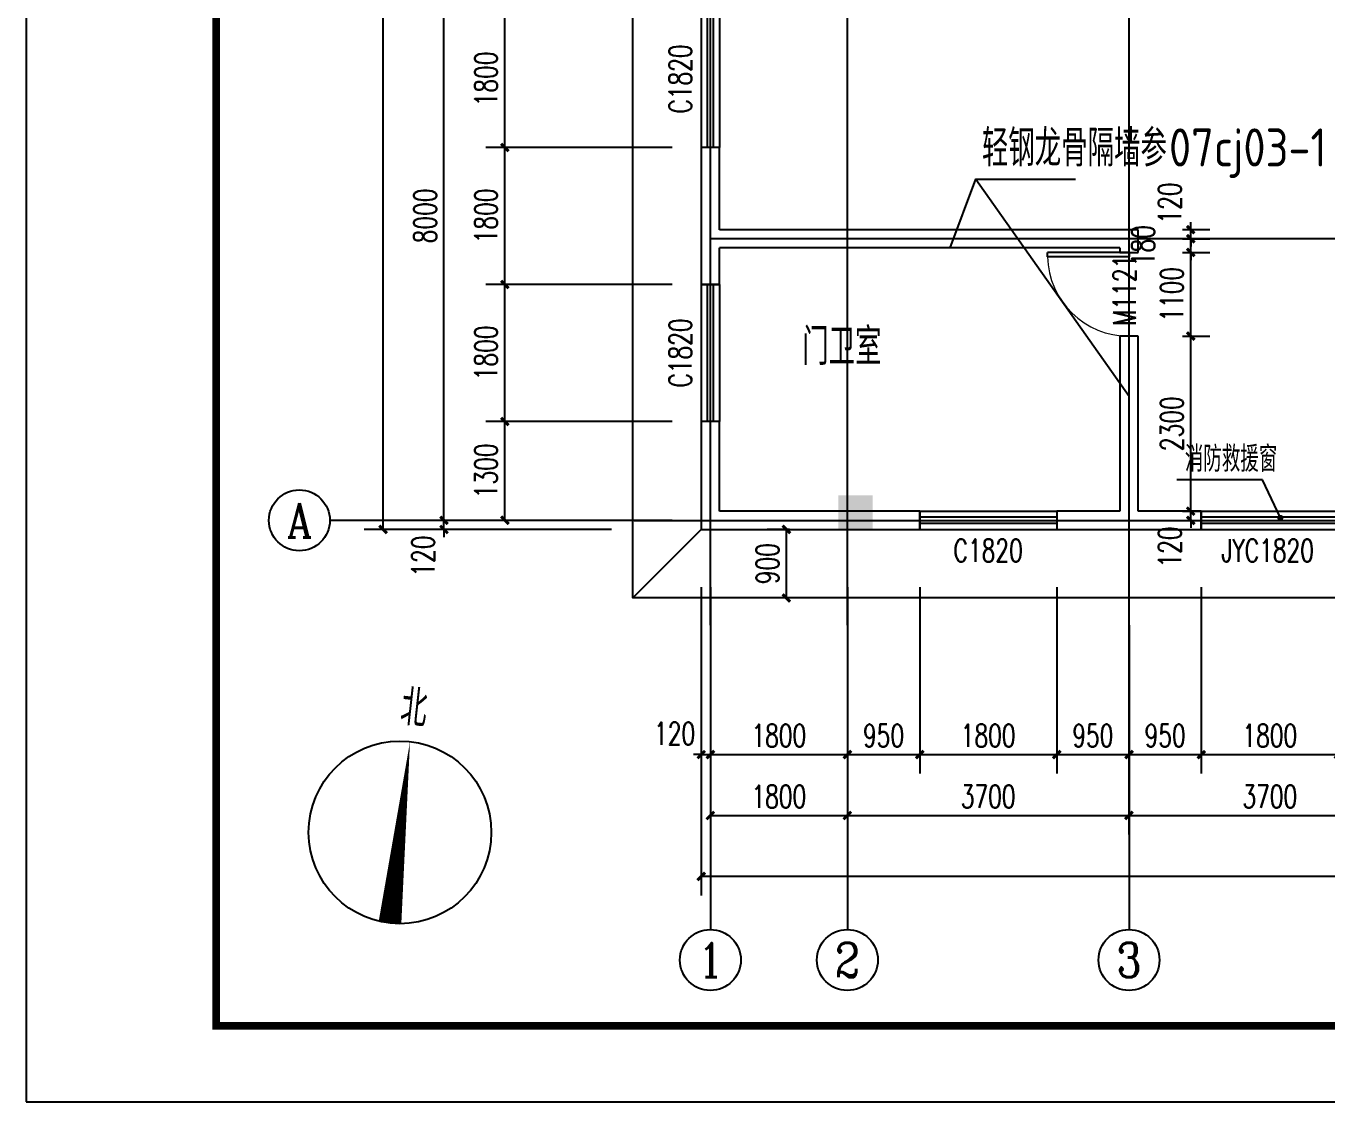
# Model space of a CAD drawing. Extents: x -522490 to 417652, y 450811 to 1108047.
# Drawn here: x 343352 to 360445, y 874390 to 888529 of the extents above; entities that cross this region are included whole.
import ezdxf
from ezdxf.enums import TextEntityAlignment as Align

# ---------------------------------------------------------------- set-up
doc = ezdxf.new("R2010")
doc.units = 0
doc.header["$LTSCALE"] = 1000
doc.header["$MEASUREMENT"] = 0
for name, color, linetype in [('AXIS', 3, 'Continuous'), ('AXIS_TEXT', 7, 'Continuous'), ('COLU_HATCH', 2, 'Continuous'), ('DIM_LEAD', 3, 'Continuous'), ('DIM_SYMB', 3, 'Continuous'), ('DOTE', 1, 'Continuous'), ('PUB_DIM', 3, 'Continuous'), ('PUB_TEXT', 7, 'Continuous'), ('PUB_TITLE', 4, 'Continuous'), ('WALL', 9, 'Continuous'), ('WINDOW', 4, 'Continuous'), ('WINDOW_TEXT', 7, 'Continuous')]:
    doc.layers.add(name, color=color, linetype=linetype)
doc.styles.add('_TCH_AXIS', font='COMPLEX', dxfattribs={"bigfont": 'GBCBIG'})
doc.styles.add('_TCH_DIM', font='SIMPLEX', dxfattribs={"bigfont": 'GBCBIG'})
doc.styles.add('_TCH_DIM_T3', font='SIMPLEX', dxfattribs={"width": 0.705882, "bigfont": 'GBCBIG'})
doc.styles.add('_TCH_WINDOW', font='SIMPLEX', dxfattribs={"bigfont": 'GBCBIG'})
doc.styles.add('COMPLEX', font='COMPLEX')
doc.styles.get("Standard").update_dxf_attribs({"font": 'gbenor.shx', "bigfont": 'gbcbig.shx'})
doc.dimstyles.new('_TCH_ARCH&&100', dxfattribs={"dimtxt": 297.5, "dimasz": 100, "dimexe": 250, "dimexo": 300, "dimgap": 100, "dimtad": 1, "dimdec": 0, "dimzin": 0, "dimdsep": 46, "dimtxsty": '_TCH_DIM_T3', "dimblk": 'ARCHTICK', "dimcen": 0.09, "dimclrt": 7, "dimazin": 2, "dimtfac": 1, "dimtdec": 0, "dimtix": 1, "dimtmove": 2, "dimatfit": 3, "dimfxl": 0, "dimtolj": 1, "dimtzin": 0, "dimarcsym": 0})

# ---------------------------------------------------------------- blocks, each defined once
blk = doc.blocks.new('zhu11')
at = {"layer": 'COLU_HATCH'}
blk.add_hatch(color=256, dxfattribs=at).paths.add_polyline_path([(232151, 788918), (232151, 789368), (231701, 789368), (231701, 788918)])
blk = doc.blocks.new('_ArchTick')
at = {"color": 0, "linetype": 'ByBlock', "const_width": 0.4}
blk.add_lwpolyline([(-0.5, -0.5), (0.5, 0.5)], dxfattribs=at)
blk = doc.blocks.new('*D654')
at = {"layer": 'Defpoints', "color": 0}
for p in [(358246, 882153), (358246, 882033), (358655, 882153)]:
    blk.add_point(p, dxfattribs=at)
at = {"layer": 'PUB_DIM', "color": 0, "lineweight": -2}
for p, q in [((358655, 882153), (358655, 882253)), ((358546, 882153), (358905, 882153)), ((358546, 882033), (358905, 882033)), ((358655, 882033), (358655, 882153)), ((358655, 882033), (358655, 881933))]:
    blk.add_line(p, q, dxfattribs=at)
at = {"layer": 'PUB_DIM', "color": 0, "lineweight": -2, "xscale": 100, "yscale": 100, "zscale": 100}
for p, rotation in [((358655, 882153), 270), ((358655, 882033), 90)]:
    blk.add_blockref('_ArchTick', p, dxfattribs=dict(at, rotation=rotation))
at = {"layer": 'PUB_DIM', "color": 7, "insert": (358380, 881683), "char_height": 297.5, "attachment_point": 5, "rotation": 90, "style": '_TCH_DIM_T3'}
blk.add_mtext('\\A1;120', dxfattribs=at)
blk = doc.blocks.new('*D655')
at = {"layer": 'Defpoints', "color": 0}
for p in [(358246, 884453), (358655, 884453), (358246, 882153)]:
    blk.add_point(p, dxfattribs=at)
at = {"layer": 'PUB_DIM', "color": 0, "lineweight": -2}
for p, q in [((358546, 884453), (358905, 884453)), ((358655, 882153), (358655, 884453)), ((358546, 882153), (358905, 882153))]:
    blk.add_line(p, q, dxfattribs=at)
at = {"layer": 'PUB_DIM', "color": 0, "lineweight": -2, "xscale": 100, "yscale": 100, "zscale": 100}
for p, rotation in [((358655, 884453), 90), ((358655, 882153), 270)]:
    blk.add_blockref('_ArchTick', p, dxfattribs=dict(at, rotation=rotation))
at = {"layer": 'PUB_DIM', "color": 7, "insert": (358406, 883303), "char_height": 297.5, "attachment_point": 5, "rotation": 90, "style": '_TCH_DIM_T3'}
blk.add_mtext('\\A1;2300', dxfattribs=at)
blk = doc.blocks.new('*D656')
at = {"layer": 'Defpoints', "color": 0}
for p in [(358246, 885553), (358655, 885553), (358246, 884453)]:
    blk.add_point(p, dxfattribs=at)
at = {"layer": 'PUB_DIM', "color": 0, "lineweight": -2}
for p, q in [((358546, 885553), (358905, 885553)), ((358655, 884453), (358655, 885553)), ((358546, 884453), (358905, 884453))]:
    blk.add_line(p, q, dxfattribs=at)
at = {"layer": 'PUB_DIM', "color": 0, "lineweight": -2, "xscale": 100, "yscale": 100, "zscale": 100}
for p, rotation in [((358655, 885553), 90), ((358655, 884453), 270)]:
    blk.add_blockref('_ArchTick', p, dxfattribs=dict(at, rotation=rotation))
at = {"layer": 'PUB_DIM', "color": 7, "insert": (358406, 885003), "char_height": 297.5, "attachment_point": 5, "rotation": 90, "style": '_TCH_DIM_T3'}
blk.add_mtext('\\A1;1100', dxfattribs=at)
blk = doc.blocks.new('*D657')
at = {"layer": 'Defpoints', "color": 0}
for p in [(358246, 885733), (358655, 885733), (358246, 885553)]:
    blk.add_point(p, dxfattribs=at)
at = {"layer": 'PUB_DIM', "color": 0, "lineweight": -2}
for p, q in [((358655, 885733), (358655, 885833)), ((358546, 885733), (358905, 885733)), ((358655, 885553), (358655, 885733)), ((358546, 885553), (358905, 885553)), ((358655, 885553), (358655, 885453))]:
    blk.add_line(p, q, dxfattribs=at)
at = {"layer": 'PUB_DIM', "color": 0, "lineweight": -2, "xscale": 100, "yscale": 100, "zscale": 100}
for p, rotation in [((358655, 885733), 270), ((358655, 885553), 90)]:
    blk.add_blockref('_ArchTick', p, dxfattribs=dict(at, rotation=rotation))
at = {"layer": 'PUB_DIM', "color": 7, "insert": (358030, 885643), "char_height": 297.5, "attachment_point": 5, "rotation": 90, "style": '_TCH_DIM_T3'}
blk.add_mtext('\\A1;180', dxfattribs=at)
blk = doc.blocks.new('*D658')
at = {"layer": 'Defpoints', "color": 0}
for p in [(358246, 885853), (358655, 885853), (358246, 885733)]:
    blk.add_point(p, dxfattribs=at)
at = {"layer": 'PUB_DIM', "color": 0, "lineweight": -2}
for p, q in [((358655, 885853), (358655, 885953)), ((358546, 885853), (358905, 885853)), ((358655, 885733), (358655, 885853)), ((358546, 885733), (358905, 885733)), ((358655, 885733), (358655, 885633))]:
    blk.add_line(p, q, dxfattribs=at)
at = {"layer": 'PUB_DIM', "color": 0, "lineweight": -2, "xscale": 100, "yscale": 100, "zscale": 100}
for p, rotation in [((358655, 885853), 270), ((358655, 885733), 90)]:
    blk.add_blockref('_ArchTick', p, dxfattribs=dict(at, rotation=rotation))
at = {"layer": 'PUB_DIM', "color": 7, "insert": (358380, 886203), "char_height": 297.5, "attachment_point": 5, "rotation": 90, "style": '_TCH_DIM_T3'}
blk.add_mtext('\\A1;120', dxfattribs=at)
blk = doc.blocks.new('*D659')
at = {"layer": 'AXIS', "color": 0, "lineweight": -2}
for p, q in [((352224, 881155), (352224, 878705)), ((352344, 881155), (352344, 878705)), ((352224, 878955), (352124, 878955)), ((352224, 878955), (352344, 878955)), ((352344, 878955), (352444, 878955))]:
    blk.add_line(p, q, dxfattribs=at)
at = {"layer": 'Defpoints', "color": 0}
for p in [(352224, 881455), (352344, 881455), (352344, 878955)]:
    blk.add_point(p, dxfattribs=at)
at = {"layer": 'AXIS', "color": 0, "lineweight": -2, "xscale": 100, "yscale": 100, "zscale": 100}
blk.add_blockref('_ArchTick', (352224, 878955), dxfattribs=at)
at = {"layer": 'AXIS', "color": 0, "lineweight": -2, "xscale": 100, "yscale": 100, "zscale": 100, "rotation": 180}
blk.add_blockref('_ArchTick', (352344, 878955), dxfattribs=at)
at = {"layer": 'AXIS', "color": 7, "insert": (351874, 879230), "char_height": 297.5, "attachment_point": 5, "style": '_TCH_DIM_T3'}
blk.add_mtext('\\A1;120', dxfattribs=at)
blk = doc.blocks.new('*D660')
at = {"layer": 'AXIS', "color": 0, "lineweight": -2}
for p, q in [((352344, 881155), (352344, 878705)), ((354144, 881155), (354144, 878705)), ((352344, 878955), (354144, 878955))]:
    blk.add_line(p, q, dxfattribs=at)
at = {"layer": 'Defpoints', "color": 0}
for p in [(352344, 881455), (354144, 881455), (354144, 878955)]:
    blk.add_point(p, dxfattribs=at)
at = {"layer": 'AXIS', "color": 0, "lineweight": -2, "xscale": 100, "yscale": 100, "zscale": 100, "rotation": 180}
blk.add_blockref('_ArchTick', (352344, 878955), dxfattribs=at)
at = {"layer": 'AXIS', "color": 0, "lineweight": -2, "xscale": 100, "yscale": 100, "zscale": 100}
blk.add_blockref('_ArchTick', (354144, 878955), dxfattribs=at)
at = {"layer": 'AXIS', "color": 7, "insert": (353244, 879204), "char_height": 297.5, "attachment_point": 5, "style": '_TCH_DIM_T3'}
blk.add_mtext('\\A1;1800', dxfattribs=at)
blk = doc.blocks.new('*D661')
at = {"layer": 'AXIS', "color": 0, "lineweight": -2}
for p, q in [((354144, 881155), (354144, 878705)), ((355094, 881155), (355094, 878705)), ((354144, 878955), (355094, 878955))]:
    blk.add_line(p, q, dxfattribs=at)
at = {"layer": 'Defpoints', "color": 0}
for p in [(354144, 881455), (355094, 881455), (355094, 878955)]:
    blk.add_point(p, dxfattribs=at)
at = {"layer": 'AXIS', "color": 0, "lineweight": -2, "xscale": 100, "yscale": 100, "zscale": 100, "rotation": 180}
blk.add_blockref('_ArchTick', (354144, 878955), dxfattribs=at)
at = {"layer": 'AXIS', "color": 0, "lineweight": -2, "xscale": 100, "yscale": 100, "zscale": 100}
blk.add_blockref('_ArchTick', (355094, 878955), dxfattribs=at)
at = {"layer": 'AXIS', "color": 7, "insert": (354619, 879204), "char_height": 297.5, "attachment_point": 5, "style": '_TCH_DIM_T3'}
blk.add_mtext('\\A1;950', dxfattribs=at)
blk = doc.blocks.new('*D662')
at = {"layer": 'AXIS', "color": 0, "lineweight": -2}
for p, q in [((355094, 881155), (355094, 878705)), ((356894, 881155), (356894, 878705)), ((355094, 878955), (356894, 878955))]:
    blk.add_line(p, q, dxfattribs=at)
at = {"layer": 'Defpoints', "color": 0}
for p in [(355094, 881455), (356894, 881455), (356894, 878955)]:
    blk.add_point(p, dxfattribs=at)
at = {"layer": 'AXIS', "color": 0, "lineweight": -2, "xscale": 100, "yscale": 100, "zscale": 100, "rotation": 180}
blk.add_blockref('_ArchTick', (355094, 878955), dxfattribs=at)
at = {"layer": 'AXIS', "color": 0, "lineweight": -2, "xscale": 100, "yscale": 100, "zscale": 100}
blk.add_blockref('_ArchTick', (356894, 878955), dxfattribs=at)
at = {"layer": 'AXIS', "color": 7, "insert": (355994, 879204), "char_height": 297.5, "attachment_point": 5, "style": '_TCH_DIM_T3'}
blk.add_mtext('\\A1;1800', dxfattribs=at)
blk = doc.blocks.new('*D663')
at = {"layer": 'AXIS', "color": 0, "lineweight": -2}
for p, q in [((356894, 881155), (356894, 878705)), ((357844, 881155), (357844, 878705)), ((356894, 878955), (357844, 878955))]:
    blk.add_line(p, q, dxfattribs=at)
at = {"layer": 'Defpoints', "color": 0}
for p in [(356894, 881455), (357844, 881455), (357844, 878955)]:
    blk.add_point(p, dxfattribs=at)
at = {"layer": 'AXIS', "color": 0, "lineweight": -2, "xscale": 100, "yscale": 100, "zscale": 100, "rotation": 180}
blk.add_blockref('_ArchTick', (356894, 878955), dxfattribs=at)
at = {"layer": 'AXIS', "color": 0, "lineweight": -2, "xscale": 100, "yscale": 100, "zscale": 100}
blk.add_blockref('_ArchTick', (357844, 878955), dxfattribs=at)
at = {"layer": 'AXIS', "color": 7, "insert": (357369, 879204), "char_height": 297.5, "attachment_point": 5, "style": '_TCH_DIM_T3'}
blk.add_mtext('\\A1;950', dxfattribs=at)
blk = doc.blocks.new('*D664')
at = {"layer": 'AXIS', "color": 0, "lineweight": -2}
for p, q in [((357844, 881155), (357844, 878705)), ((358794, 881155), (358794, 878705)), ((357844, 878955), (358794, 878955))]:
    blk.add_line(p, q, dxfattribs=at)
at = {"layer": 'Defpoints', "color": 0}
for p in [(357844, 881455), (358794, 881455), (358794, 878955)]:
    blk.add_point(p, dxfattribs=at)
at = {"layer": 'AXIS', "color": 0, "lineweight": -2, "xscale": 100, "yscale": 100, "zscale": 100, "rotation": 180}
blk.add_blockref('_ArchTick', (357844, 878955), dxfattribs=at)
at = {"layer": 'AXIS', "color": 0, "lineweight": -2, "xscale": 100, "yscale": 100, "zscale": 100}
blk.add_blockref('_ArchTick', (358794, 878955), dxfattribs=at)
at = {"layer": 'AXIS', "color": 7, "insert": (358319, 879204), "char_height": 297.5, "attachment_point": 5, "style": '_TCH_DIM_T3'}
blk.add_mtext('\\A1;950', dxfattribs=at)
blk = doc.blocks.new('*D665')
at = {"layer": 'AXIS', "color": 0, "lineweight": -2}
for p, q in [((358794, 881155), (358794, 878705)), ((360594, 881155), (360594, 878705)), ((358794, 878955), (360594, 878955))]:
    blk.add_line(p, q, dxfattribs=at)
at = {"layer": 'Defpoints', "color": 0}
for p in [(358794, 881455), (360594, 881455), (360594, 878955)]:
    blk.add_point(p, dxfattribs=at)
at = {"layer": 'AXIS', "color": 0, "lineweight": -2, "xscale": 100, "yscale": 100, "zscale": 100, "rotation": 180}
blk.add_blockref('_ArchTick', (358794, 878955), dxfattribs=at)
at = {"layer": 'AXIS', "color": 0, "lineweight": -2, "xscale": 100, "yscale": 100, "zscale": 100}
blk.add_blockref('_ArchTick', (360594, 878955), dxfattribs=at)
at = {"layer": 'AXIS', "color": 7, "insert": (359694, 879204), "char_height": 297.5, "attachment_point": 5, "style": '_TCH_DIM_T3'}
blk.add_mtext('\\A1;1800', dxfattribs=at)
blk = doc.blocks.new('*D708')
at = {"layer": 'AXIS', "color": 0, "lineweight": -2}
for p, q in [((351844, 883333), (349394, 883333)), ((349644, 882033), (349644, 883333)), ((351844, 882033), (349394, 882033))]:
    blk.add_line(p, q, dxfattribs=at)
at = {"layer": 'Defpoints', "color": 0}
for p in [(349644, 883333), (352144, 883333), (352144, 882033)]:
    blk.add_point(p, dxfattribs=at)
at = {"layer": 'AXIS', "color": 0, "lineweight": -2, "xscale": 100, "yscale": 100, "zscale": 100}
for p, rotation in [((349644, 883333), 90), ((349644, 882033), 270)]:
    blk.add_blockref('_ArchTick', p, dxfattribs=dict(at, rotation=rotation))
at = {"layer": 'AXIS', "color": 7, "insert": (349396, 882683), "char_height": 297.5, "attachment_point": 5, "rotation": 90, "style": '_TCH_DIM_T3'}
blk.add_mtext('\\A1;1300', dxfattribs=at)
blk = doc.blocks.new('*D709')
at = {"layer": 'AXIS', "color": 0, "lineweight": -2}
for p, q in [((351844, 885133), (349394, 885133)), ((349644, 883333), (349644, 885133)), ((351844, 883333), (349394, 883333))]:
    blk.add_line(p, q, dxfattribs=at)
at = {"layer": 'Defpoints', "color": 0}
for p in [(349644, 885133), (352144, 885133), (352144, 883333)]:
    blk.add_point(p, dxfattribs=at)
at = {"layer": 'AXIS', "color": 0, "lineweight": -2, "xscale": 100, "yscale": 100, "zscale": 100}
for p, rotation in [((349644, 885133), 90), ((349644, 883333), 270)]:
    blk.add_blockref('_ArchTick', p, dxfattribs=dict(at, rotation=rotation))
at = {"layer": 'AXIS', "color": 7, "insert": (349396, 884233), "char_height": 297.5, "attachment_point": 5, "rotation": 90, "style": '_TCH_DIM_T3'}
blk.add_mtext('\\A1;1800', dxfattribs=at)
blk = doc.blocks.new('*D710')
at = {"layer": 'AXIS', "color": 0, "lineweight": -2}
for p, q in [((351844, 886933), (349394, 886933)), ((349644, 885133), (349644, 886933)), ((351844, 885133), (349394, 885133))]:
    blk.add_line(p, q, dxfattribs=at)
at = {"layer": 'Defpoints', "color": 0}
for p in [(349644, 886933), (352144, 886933), (352144, 885133)]:
    blk.add_point(p, dxfattribs=at)
at = {"layer": 'AXIS', "color": 0, "lineweight": -2, "xscale": 100, "yscale": 100, "zscale": 100}
for p, rotation in [((349644, 886933), 90), ((349644, 885133), 270)]:
    blk.add_blockref('_ArchTick', p, dxfattribs=dict(at, rotation=rotation))
at = {"layer": 'AXIS', "color": 7, "insert": (349396, 886033), "char_height": 297.5, "attachment_point": 5, "rotation": 90, "style": '_TCH_DIM_T3'}
blk.add_mtext('\\A1;1800', dxfattribs=at)
blk = doc.blocks.new('*D711')
at = {"layer": 'AXIS', "color": 0, "lineweight": -2}
for p, q in [((351844, 888733), (349394, 888733)), ((349644, 886933), (349644, 888733)), ((351844, 886933), (349394, 886933))]:
    blk.add_line(p, q, dxfattribs=at)
at = {"layer": 'Defpoints', "color": 0}
for p in [(349644, 888733), (352144, 888733), (352144, 886933)]:
    blk.add_point(p, dxfattribs=at)
at = {"layer": 'AXIS', "color": 0, "lineweight": -2, "xscale": 100, "yscale": 100, "zscale": 100}
for p, rotation in [((349644, 888733), 90), ((349644, 886933), 270)]:
    blk.add_blockref('_ArchTick', p, dxfattribs=dict(at, rotation=rotation))
at = {"layer": 'AXIS', "color": 7, "insert": (349396, 887833), "char_height": 297.5, "attachment_point": 5, "rotation": 90, "style": '_TCH_DIM_T3'}
blk.add_mtext('\\A1;1800', dxfattribs=at)
blk = doc.blocks.new('*D727')
at = {"layer": 'Defpoints', "color": 0}
for p in [(353342, 881913), (353684, 881913), (353684, 881013)]:
    blk.add_point(p, dxfattribs=at)
at = {"layer": 'PUB_DIM', "color": 0, "lineweight": -2}
for p, q in [((353384, 881913), (353092, 881913)), ((353342, 881013), (353342, 881913)), ((353384, 881013), (353092, 881013))]:
    blk.add_line(p, q, dxfattribs=at)
at = {"layer": 'PUB_DIM', "color": 0, "lineweight": -2, "xscale": 100, "yscale": 100, "zscale": 100}
for p, rotation in [((353342, 881913), 90), ((353342, 881013), 270)]:
    blk.add_blockref('_ArchTick', p, dxfattribs=dict(at, rotation=rotation))
at = {"layer": 'PUB_DIM', "color": 7, "insert": (353094, 881463), "char_height": 297.5, "attachment_point": 5, "rotation": 90, "style": '_TCH_DIM_T3'}
blk.add_mtext('\\A1;900', dxfattribs=at)
blk = doc.blocks.new('*D890')
at = {"layer": 'AXIS', "color": 0, "lineweight": -2}
for p, q in [((351044, 882033), (348594, 882033)), ((348844, 882033), (348844, 882133)), ((348844, 881913), (348844, 882033)), ((351044, 881913), (348594, 881913)), ((348844, 881913), (348844, 881813))]:
    blk.add_line(p, q, dxfattribs=at)
at = {"layer": 'Defpoints', "color": 0}
for p in [(348844, 882033), (351344, 882033), (351344, 881913)]:
    blk.add_point(p, dxfattribs=at)
at = {"layer": 'AXIS', "color": 0, "lineweight": -2, "xscale": 100, "yscale": 100, "zscale": 100}
for p, rotation in [((348844, 882033), 270), ((348844, 881913), 90)]:
    blk.add_blockref('_ArchTick', p, dxfattribs=dict(at, rotation=rotation))
at = {"layer": 'AXIS', "color": 7, "insert": (348569, 881563), "char_height": 297.5, "attachment_point": 5, "rotation": 90, "style": '_TCH_DIM_T3'}
blk.add_mtext('\\A1;120', dxfattribs=at)
blk = doc.blocks.new('*D891')
at = {"layer": 'AXIS', "color": 0, "lineweight": -2}
for p, q in [((351044, 890033), (348594, 890033)), ((348844, 882033), (348844, 890033)), ((351044, 882033), (348594, 882033))]:
    blk.add_line(p, q, dxfattribs=at)
at = {"layer": 'Defpoints', "color": 0}
for p in [(348844, 890033), (351344, 890033), (351344, 882033)]:
    blk.add_point(p, dxfattribs=at)
at = {"layer": 'AXIS', "color": 0, "lineweight": -2, "xscale": 100, "yscale": 100, "zscale": 100}
for p, rotation in [((348844, 890033), 90), ((348844, 882033), 270)]:
    blk.add_blockref('_ArchTick', p, dxfattribs=dict(at, rotation=rotation))
at = {"layer": 'AXIS', "color": 7, "insert": (348596, 886033), "char_height": 297.5, "attachment_point": 5, "rotation": 90, "style": '_TCH_DIM_T3'}
blk.add_mtext('\\A1;8000', dxfattribs=at)
blk = doc.blocks.new('*D896')
at = {"layer": 'AXIS', "color": 0, "lineweight": -2}
for p, q in [((351044, 909153), (347794, 909153)), ((348044, 881913), (348044, 909153)), ((351044, 881913), (347794, 881913))]:
    blk.add_line(p, q, dxfattribs=at)
at = {"layer": 'Defpoints', "color": 0}
for p in [(348044, 909153), (351344, 909153), (351344, 881913)]:
    blk.add_point(p, dxfattribs=at)
at = {"layer": 'AXIS', "color": 0, "lineweight": -2, "xscale": 100, "yscale": 100, "zscale": 100}
for p, rotation in [((348044, 909153), 90), ((348044, 881913), 270)]:
    blk.add_blockref('_ArchTick', p, dxfattribs=dict(at, rotation=rotation))
at = {"layer": 'AXIS', "color": 7, "insert": (347796, 895533), "char_height": 297.5, "attachment_point": 5, "rotation": 90, "style": '_TCH_DIM_T3'}
blk.add_mtext('\\A1;27240', dxfattribs=at)
blk = doc.blocks.new('*D911')
at = {"layer": 'AXIS', "color": 0, "lineweight": -2}
for p, q in [((352344, 880355), (352344, 877905)), ((354144, 880355), (354144, 877905)), ((352344, 878155), (354144, 878155))]:
    blk.add_line(p, q, dxfattribs=at)
at = {"layer": 'Defpoints', "color": 0}
for p in [(352344, 880655), (354144, 880655), (354144, 878155)]:
    blk.add_point(p, dxfattribs=at)
at = {"layer": 'AXIS', "color": 0, "lineweight": -2, "xscale": 100, "yscale": 100, "zscale": 100, "rotation": 180}
blk.add_blockref('_ArchTick', (352344, 878155), dxfattribs=at)
at = {"layer": 'AXIS', "color": 0, "lineweight": -2, "xscale": 100, "yscale": 100, "zscale": 100}
blk.add_blockref('_ArchTick', (354144, 878155), dxfattribs=at)
at = {"layer": 'AXIS', "color": 7, "insert": (353244, 878404), "char_height": 297.5, "attachment_point": 5, "style": '_TCH_DIM_T3'}
blk.add_mtext('\\A1;1800', dxfattribs=at)
blk = doc.blocks.new('*D912')
at = {"layer": 'AXIS', "color": 0, "lineweight": -2}
for p, q in [((354144, 880355), (354144, 877905)), ((357844, 880355), (357844, 877905)), ((354144, 878155), (357844, 878155))]:
    blk.add_line(p, q, dxfattribs=at)
at = {"layer": 'Defpoints', "color": 0}
for p in [(354144, 880655), (357844, 880655), (357844, 878155)]:
    blk.add_point(p, dxfattribs=at)
at = {"layer": 'AXIS', "color": 0, "lineweight": -2, "xscale": 100, "yscale": 100, "zscale": 100, "rotation": 180}
blk.add_blockref('_ArchTick', (354144, 878155), dxfattribs=at)
at = {"layer": 'AXIS', "color": 0, "lineweight": -2, "xscale": 100, "yscale": 100, "zscale": 100}
blk.add_blockref('_ArchTick', (357844, 878155), dxfattribs=at)
at = {"layer": 'AXIS', "color": 7, "insert": (355994, 878404), "char_height": 297.5, "attachment_point": 5, "style": '_TCH_DIM_T3'}
blk.add_mtext('\\A1;3700', dxfattribs=at)
blk = doc.blocks.new('*D913')
at = {"layer": 'AXIS', "color": 0, "lineweight": -2}
for p, q in [((357844, 880355), (357844, 877905)), ((361544, 880355), (361544, 877905)), ((357844, 878155), (361544, 878155))]:
    blk.add_line(p, q, dxfattribs=at)
at = {"layer": 'Defpoints', "color": 0}
for p in [(357844, 880655), (361544, 880655), (361544, 878155)]:
    blk.add_point(p, dxfattribs=at)
at = {"layer": 'AXIS', "color": 0, "lineweight": -2, "xscale": 100, "yscale": 100, "zscale": 100, "rotation": 180}
blk.add_blockref('_ArchTick', (357844, 878155), dxfattribs=at)
at = {"layer": 'AXIS', "color": 0, "lineweight": -2, "xscale": 100, "yscale": 100, "zscale": 100}
blk.add_blockref('_ArchTick', (361544, 878155), dxfattribs=at)
at = {"layer": 'AXIS', "color": 7, "insert": (359694, 878404), "char_height": 297.5, "attachment_point": 5, "style": '_TCH_DIM_T3'}
blk.add_mtext('\\A1;3700', dxfattribs=at)
blk = doc.blocks.new('*D923')
at = {"layer": 'AXIS', "color": 0, "lineweight": -2}
for p, q in [((352224, 880355), (352224, 877105)), ((389464, 880355), (389464, 877105)), ((352224, 877355), (389464, 877355))]:
    blk.add_line(p, q, dxfattribs=at)
at = {"layer": 'Defpoints', "color": 0}
for p in [(352224, 880655), (389464, 880655), (389464, 877355)]:
    blk.add_point(p, dxfattribs=at)
at = {"layer": 'AXIS', "color": 0, "lineweight": -2, "xscale": 100, "yscale": 100, "zscale": 100, "rotation": 180}
blk.add_blockref('_ArchTick', (352224, 877355), dxfattribs=at)
at = {"layer": 'AXIS', "color": 0, "lineweight": -2, "xscale": 100, "yscale": 100, "zscale": 100}
blk.add_blockref('_ArchTick', (389464, 877355), dxfattribs=at)
at = {"layer": 'AXIS', "color": 7, "insert": (370844, 877604), "char_height": 297.5, "attachment_point": 5, "style": '_TCH_DIM_T3'}
blk.add_mtext('\\A1;37240', dxfattribs=at)
blk = doc.blocks.new('$TCHSYS$WIN2D')
for p, q in [((-0.5, 0.5), (0.5, 0.5)), ((-0.5, 0.5), (-0.5, -0.5)), ((0.5, 0.5), (0.5, -0.5)), ((0.5, 0.1667), (-0.5, 0.1667)), ((0.5, -0.1667), (-0.5, -0.1667)), ((-0.5, -0.5), (0.5, -0.5))]:
    blk.add_line(p, q)
blk = doc.blocks.new('_AXISO')
blk.add_circle((0, 0), 0.5)
at = {"layer": 'AXIS_TEXT', "style": 'COMPLEX', "width": 1.041667}
blk.add_attdef('A', text='', height=0.56, dxfattribs=at).set_placement((-0.25, -0.28), (0.25, -0.28), align=Align.FIT)
blk = doc.blocks.new('$DorLib2D$00000001')
for p, q in [((0.45, 0.975), (0.5, 0.975)), ((0.45, 0), (0.45, 0.975)), ((0.5, 0), (0.5, 0.975)), ((0.5, 0), (0.45, 0))]:
    blk.add_line(p, q)
at = {"lineweight": 13}
blk.add_arc((0.475, 0), 0.975, 91.4693, 180, dxfattribs=at)

msp = doc.modelspace()

# ---------------------------------------------------------------- linework, layer by layer
msp.add_line((355832.8, 886517.8), (357844.3, 883666.1))
at = {"color": 2}
msp.add_line((351324.3, 881012.7), (352224.3, 881912.7), dxfattribs=at)
msp.add_lwpolyline([(368944.3, 881012.7), (351324.3, 881012.7), (351324.3, 910052.7), (352344.3, 910052.7)], dxfattribs=at)
msp.add_lwpolyline([(355493.1, 885612.7), (355832.8, 886517.8), (357139.3, 886517.8)])
at = {"layer": 'AXIS'}
for p, q in [((351344.3, 882032.7), (347344.3, 882032.7)), ((352344.3, 880655.3), (352344.3, 876655.3)), ((354144.3, 880655.3), (354144.3, 876655.3)), ((357844.3, 880655.3), (357844.3, 876655.3))]:
    msp.add_line(p, q, dxfattribs=at)
at = {"layer": 'DIM_LEAD'}
for p, q in [((359599.8, 882566.2), (358472.3, 882566.2)), ((359832.5, 882065.2), (359599.8, 882566.2))]:
    msp.add_line(p, q, dxfattribs=at)
at = {"layer": 'DIM_LEAD', "const_width": 40}
msp.add_lwpolyline([(359840.9, 882047, 1), (359824.1, 882083.3, 1)], format="xyb", close=True, dxfattribs=at)
at = {"layer": 'DIM_SYMB'}
msp.add_lwpolyline([(348133.9, 876740, 300, 0, 0), (348397.7, 879125.4, 0, 0, 0)], format="xyseb", dxfattribs=at)
msp.add_circle((348265.8, 877932.7), 1200, dxfattribs=at)
at = {"layer": 'DOTE'}
for p, q in [((352344.3, 880655.3), (352344.3, 910032.7)), ((354144.3, 880655.3), (354144.3, 910032.7)), ((357844.3, 880655.3), (357844.3, 910032.7)), ((384380.6, 885732.7), (352344.3, 885732.7)), ((351344.3, 882032.7), (390100.6, 882032.7))]:
    msp.add_line(p, q, dxfattribs=at)
at = {"layer": 'PUB_TITLE'}
msp.add_lwpolyline([(343352.5, 874389.7), (402752.5, 874389.7), (402752.5, 916389.7), (343352.5, 916389.7)], close=True, dxfattribs=at)
at = {"layer": 'PUB_TITLE', "const_width": 100}
msp.add_lwpolyline([(345852.5, 875389.7), (401752.5, 875389.7), (401752.5, 915389.7), (345852.5, 915389.7)], close=True, dxfattribs=at)
at = {"layer": 'WALL', "color": 5}
for p, q in [((352464.3, 886932.7), (352224.3, 886932.7)), ((352224.3, 886932.7), (352224.3, 885732.7)), ((352464.3, 885852.7), (352464.3, 886932.7)), ((357964.3, 885852.7), (352464.3, 885852.7)), ((357964.3, 885552.7), (357964.3, 885852.7)), ((352224.3, 885732.7), (352224.3, 885132.7)), ((357724.3, 885612.7), (352464.3, 885612.7)), ((352464.3, 885132.7), (352464.3, 885612.7)), ((357724.3, 885612.7), (357724.3, 885552.7)), ((357724.3, 885552.7), (357964.3, 885552.7)), ((352224.3, 885132.7), (352464.3, 885132.7)), ((357964.3, 884452.7), (357724.3, 884452.7)), ((357724.3, 884452.7), (357724.3, 882152.7)), ((357964.3, 882152.7), (357964.3, 884452.7)), ((352464.3, 883332.7), (352224.3, 883332.7)), ((352224.3, 883332.7), (352224.3, 881912.7)), ((352464.3, 882152.7), (352464.3, 883332.7)), ((355094.3, 882152.7), (352464.3, 882152.7)), ((355094.3, 881912.7), (355094.3, 882152.7)), ((357724.3, 882152.7), (356894.3, 882152.7)), ((356894.3, 882152.7), (356894.3, 881912.7)), ((358794.3, 882152.7), (357964.3, 882152.7)), ((358794.3, 881912.7), (358794.3, 882152.7)), ((352224.3, 881912.7), (355094.3, 881912.7)), ((356894.3, 881912.7), (357844.3, 881912.7)), ((357844.3, 881912.7), (358794.3, 881912.7))]:
    msp.add_line(p, q, dxfattribs=at)

# ---------------------------------------------------------------- block references
msp.add_blockref('zhu11', (122323.8, 92994.8))
at = {"layer": 'AXIS'}
ref = msp.add_blockref('_AXISO', (346944.3, 882032.7), dxfattribs=dict(at, xscale=800, yscale=800, zscale=800))
ref.add_attrib('A', 'A', dxfattribs={"layer": 'AXIS_TEXT', "height": 452, "style": '_TCH_AXIS', "width": 0.853333}).set_placement((346779, 881806.8), (347109.7, 881806.8), align=Align.FIT)
ref = msp.add_blockref('_AXISO', (352344.3, 876255.3), dxfattribs=dict(at, xscale=800, yscale=800, zscale=800))
ref.add_attrib('A', '1', dxfattribs={"layer": 'AXIS_TEXT', "height": 451.1, "style": '_TCH_AXIS', "width": 1.716475}).set_placement((352178.4, 876029.7), (352510.3, 876029.7), align=Align.FIT)
ref = msp.add_blockref('_AXISO', (354144.3, 876255.3), dxfattribs=dict(at, xscale=800, yscale=800, zscale=800))
ref.add_attrib('A', '2', dxfattribs={"layer": 'AXIS_TEXT', "height": 450.2, "style": '_TCH_AXIS', "width": 1.109827}).set_placement((353977.8, 876030.2), (354310.9, 876030.2), align=Align.FIT)
ref = msp.add_blockref('_AXISO', (357844.3, 876255.3), dxfattribs=dict(at, xscale=800, yscale=800, zscale=800))
ref.add_attrib('A', '3', dxfattribs={"layer": 'AXIS_TEXT', "height": 452, "style": '_TCH_AXIS', "width": 1.097143}).set_placement((357679, 876029.3), (358009.7, 876029.3), align=Align.FIT)
at = {"layer": 'WINDOW'}
ref = msp.add_blockref('$TCHSYS$WIN2D', (352344.3, 887832.7), dxfattribs=dict(at, xscale=1800, yscale=240, zscale=1800, rotation=270))
ref.add_attrib('A', 'C1820', (352098.1, 887377.7), dxfattribs={"layer": 'WINDOW_TEXT', "height": 297.5, "rotation": 90, "style": '_TCH_WINDOW', "width": 0.705882})
ref = msp.add_blockref('$DorLib2D$00000001', (357844.3, 885002.7), dxfattribs=dict(at, xscale=-1100, yscale=-1100, zscale=-1100, rotation=270.0000000000054))
ref.add_attrib('A', 'M1121', (357933.2, 884586.5), dxfattribs={"layer": 'WINDOW_TEXT', "height": 297.5, "rotation": 90, "style": '_TCH_WINDOW', "width": 0.705882})
ref = msp.add_blockref('$TCHSYS$WIN2D', (352344.3, 884232.7), dxfattribs=dict(at, xscale=1800, yscale=240, zscale=1800, rotation=270))
ref.add_attrib('A', 'C1820', (352098.1, 883777.7), dxfattribs={"layer": 'WINDOW_TEXT', "height": 297.5, "rotation": 90, "style": '_TCH_WINDOW', "width": 0.705882})
ref = msp.add_blockref('$TCHSYS$WIN2D', (355994.3, 882032.7), dxfattribs=dict(at, xscale=-1800, yscale=-240, zscale=-1800, rotation=180))
ref.add_attrib('A', 'C1820', (355539.3, 881489), dxfattribs={"layer": 'WINDOW_TEXT', "height": 297.5, "style": '_TCH_WINDOW', "width": 0.705882})
ref = msp.add_blockref('$TCHSYS$WIN2D', (359694.3, 882032.7), dxfattribs=dict(at, xscale=-1800, yscale=-240, zscale=-1800, rotation=180))
ref.add_attrib('A', 'JYC1820', (359059.3, 881489), dxfattribs={"layer": 'WINDOW_TEXT', "height": 297.5, "style": '_TCH_WINDOW', "width": 0.705882})

# ---------------------------------------------------------------- texts
at = {"layer": 'PUB_TEXT'}
for s, height, p in [('轻钢龙骨隔墙参', 482.27, (355911.2, 886683.2)), ('07cj03-1', 500, (358368.6, 886683.2)), ('门卫室', 482.27, (353550.1, 884074.9))]:
    msp.add_text(s, height=height, dxfattribs=at).set_placement(p)
at = {"layer": 'PUB_TEXT', "style": '_TCH_DIM'}
msp.add_text('消防救援窗', height=337.59, dxfattribs=at).set_placement((358577.3, 882671.2))
msp.add_text('北', height=482.3, rotation=353.68968, dxfattribs=at).set_placement((348252.5, 879347.9))

# ---------------------------------------------------------------- dimensions: what is measured, and where the dimension line sits
at = {"layer": 'AXIS'}
for p1, p2, distance, picture, middle in [((351344.3, 881912.7), (351344.3, 909152.7), 3300, '*D896', (347795.6, 895532.7)), ((351344.3, 882032.7), (351344.3, 890032.7), 2500, '*D891', (348595.6, 886032.7)), ((352144.3, 886932.7), (352144.3, 888732.7), 2500, '*D711', (349395.6, 887832.7)), ((352144.3, 885132.7), (352144.3, 886932.7), 2500, '*D710', (349395.6, 886032.7)), ((352144.3, 883332.7), (352144.3, 885132.7), 2500, '*D709', (349395.6, 884232.7)), ((352144.3, 882032.7), (352144.3, 883332.7), 2500, '*D708', (349395.6, 882682.7)), ((352344.3, 881455.3), (354144.3, 881455.3), -2500, '*D660', (353244.3, 879204)), ((354144.3, 881455.3), (355094.3, 881455.3), -2500, '*D661', (354619.3, 879204)), ((355094.3, 881455.3), (356894.3, 881455.3), -2500, '*D662', (355994.3, 879204)), ((356894.3, 881455.3), (357844.3, 881455.3), -2500, '*D663', (357369.3, 879204)), ((357844.3, 881455.3), (358794.3, 881455.3), -2500, '*D664', (358319.3, 879204)), ((358794.3, 881455.3), (360594.3, 881455.3), -2500, '*D665', (359694.3, 879204)), ((352224.3, 880655.3), (389464.3, 880655.3), -3300, '*D923', (370844.3, 877604)), ((352344.3, 880655.3), (354144.3, 880655.3), -2500, '*D911', (353244.3, 878404)), ((354144.3, 880655.3), (357844.3, 880655.3), -2500, '*D912', (355994.3, 878404)), ((357844.3, 880655.3), (361544.3, 880655.3), -2500, '*D913', (359694.3, 878404))]:
    dim = msp.add_aligned_dim(p1=p1, p2=p2, distance=distance, dimstyle='_TCH_ARCH&&100', dxfattribs=at)
    dim.commit()
    dim.dimension.update_dxf_attribs({"geometry": picture, "text_midpoint": middle})
for base, p1, p2, angle, picture, middle in [((348844.3, 882032.7), (351344.3, 881912.7), (351344.3, 882032.7), 90, '*D890', (348569.3, 881562.7)), ((352344.3, 878955.3), (352224.3, 881455.3), (352344.3, 881455.3), 0, '*D659', (351874.3, 879230.3))]:
    dim = msp.add_linear_dim(base=base, p1=p1, p2=p2, angle=angle, dimstyle='_TCH_ARCH&&100', dxfattribs=at)
    dim.commit()
    dim.dimension.update_dxf_attribs({"geometry": picture, "text_midpoint": middle, "dimtype": 129})
at = {"layer": 'PUB_DIM'}
for base, p1, p2, picture, middle in [((358655, 885852.7), (358246.5, 885732.7), (358246.5, 885852.7), '*D658', (358380, 886202.7)), ((358655, 885732.7), (358246.5, 885552.7), (358246.5, 885732.7), '*D657', (358030, 885642.7)), ((358655, 882152.7), (358246.5, 882032.7), (358246.5, 882152.7), '*D654', (358380, 881682.7))]:
    dim = msp.add_linear_dim(base=base, p1=p1, p2=p2, angle=90, dimstyle='_TCH_ARCH&&100', dxfattribs=at)
    dim.commit()
    dim.dimension.update_dxf_attribs({"geometry": picture, "text_midpoint": middle, "dimtype": 129})
for p1, p2, distance, picture, middle in [((358246.5, 884452.7), (358246.5, 885552.7), -408.5, '*D656', (358406.3, 885002.7)), ((358246.5, 882152.7), (358246.5, 884452.7), -408.5, '*D655', (358406.3, 883302.7)), ((353683.9, 881012.7), (353683.9, 881912.7), 341.5, '*D727', (353093.6, 881462.7))]:
    dim = msp.add_aligned_dim(p1=p1, p2=p2, distance=distance, dimstyle='_TCH_ARCH&&100', dxfattribs=at)
    dim.commit()
    dim.dimension.update_dxf_attribs({"geometry": picture, "text_midpoint": middle})

doc.saveas('drawing.dxf')
